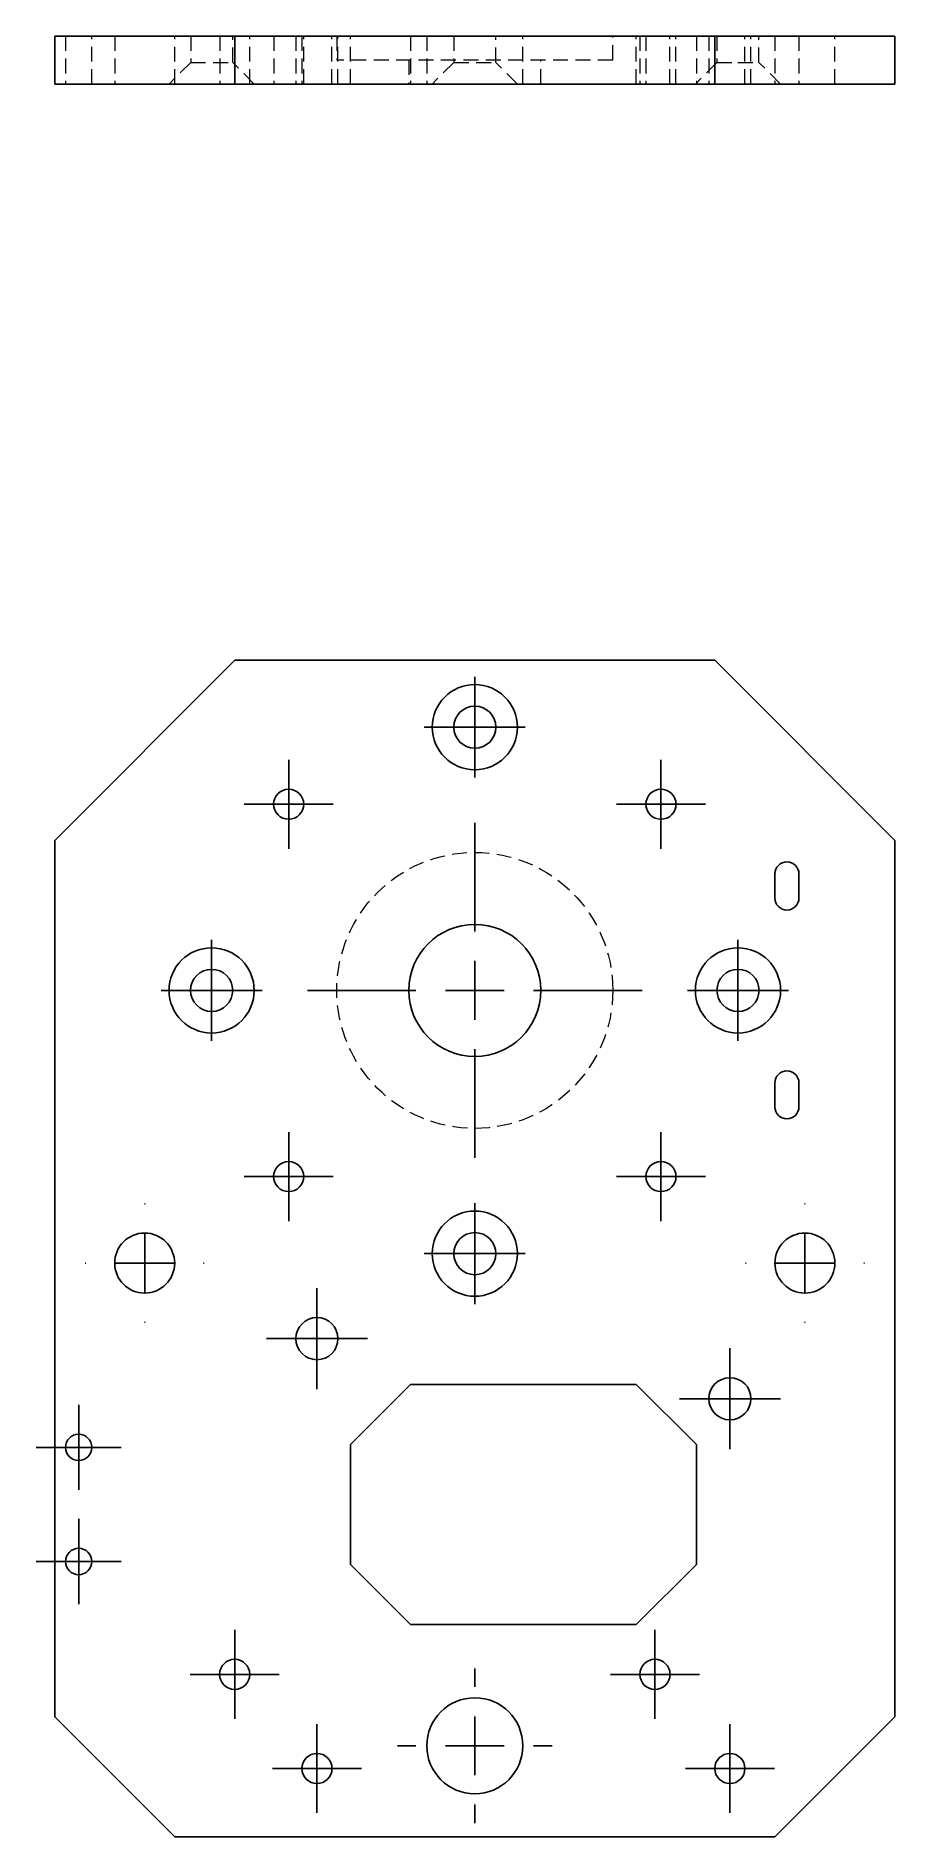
# Model space of a CAD drawing. Header units: millimetres. Extents: x 46 to 225, y 7 to 160.
# Drawn here: x 45.7 to 118.7, y 7 to 160 of the extents above.
import ezdxf

# ---------------------------------------------------------------- set-up
doc = ezdxf.new("R2010")
doc.units = ezdxf.units.MM
doc.linetypes.add('HIDDEN', pattern=[1.905, 1.27, -0.635])
doc.layers.add('10', color=7, linetype='Continuous')

# ---------------------------------------------------------------- blocks, each defined once
blk = doc.blocks.new('SW_CENTERMARKSYMBOL_0')
at = {"layer": '10', "color": 0}
for p, q in [((0, 5), (0, 14.23)), ((0, 0), (0, 2.5)), ((-5, 0), (-14.23, 0)), ((0, 0), (-2.5, 0)), ((0, 0), (0, -2.5)), ((0, 0), (2.5, 0)), ((5, 0), (14.23, 0)), ((0, -5), (0, -14.23))]:
    blk.add_line(p, q, dxfattribs=at)
blk = doc.blocks.new('SW_CENTERMARKSYMBOL_1')
at = {"layer": '10', "color": 0}
for p, q in [((0, 2.5), (0, 4.29)), ((0, 0), (0, 2.5)), ((-2.5, 0), (-4.29, 0)), ((0, 0), (-2.5, 0)), ((0, 0), (0, -2.5)), ((0, 0), (2.5, 0)), ((2.5, 0), (4.29, 0)), ((0, -2.5), (0, -4.29))]:
    blk.add_line(p, q, dxfattribs=at)
blk = doc.blocks.new('SW_CENTERMARKSYMBOL_2')
at = {"layer": '10', "color": 0}
for p, q in [((0, 2.5), (0, 4.29)), ((0, 0), (0, 2.5)), ((-2.5, 0), (-4.29, 0)), ((0, 0), (-2.5, 0)), ((0, 0), (0, -2.5)), ((0, 0), (2.5, 0)), ((2.5, 0), (4.29, 0)), ((0, -2.5), (0, -4.29))]:
    blk.add_line(p, q, dxfattribs=at)
blk = doc.blocks.new('SW_CENTERMARKSYMBOL_3')
at = {"layer": '10', "color": 0}
for p, q in [((0, 2.5), (0, 4.29)), ((0, 0), (0, 2.5)), ((-2.5, 0), (-4.29, 0)), ((0, 0), (-2.5, 0)), ((0, 0), (0, -2.5)), ((0, 0), (2.5, 0)), ((2.5, 0), (4.29, 0)), ((0, -2.5), (0, -4.29))]:
    blk.add_line(p, q, dxfattribs=at)
blk = doc.blocks.new('SW_CENTERMARKSYMBOL_4')
at = {"layer": '10', "color": 0}
for p, q in [((0, 2.5), (0, 4.29)), ((0, 0), (0, 2.5)), ((-2.5, 0), (-4.29, 0)), ((0, 0), (-2.5, 0)), ((0, 0), (0, -2.5)), ((0, 0), (2.5, 0)), ((2.5, 0), (4.29, 0)), ((0, -2.5), (0, -4.29))]:
    blk.add_line(p, q, dxfattribs=at)
blk = doc.blocks.new('SW_CENTERMARKSYMBOL_5')
at = {"layer": '10', "color": 0}
for p, q in [((0, 2.5), (0, 3.78)), ((0, 0), (0, 2.5)), ((-2.5, 0), (-3.78, 0)), ((0, 0), (-2.5, 0)), ((0, 0), (0, -2.5)), ((0, 0), (2.5, 0)), ((2.5, 0), (3.78, 0)), ((0, -2.5), (0, -3.78))]:
    blk.add_line(p, q, dxfattribs=at)
blk = doc.blocks.new('SW_CENTERMARKSYMBOL_6')
at = {"layer": '10', "color": 0}
for p, q in [((0, 2.5), (0, 3.78)), ((0, 0), (0, 2.5)), ((-2.5, 0), (-3.78, 0)), ((0, 0), (-2.5, 0)), ((0, 0), (0, -2.5)), ((0, 0), (2.5, 0)), ((2.5, 0), (3.78, 0)), ((0, -2.5), (0, -3.78))]:
    blk.add_line(p, q, dxfattribs=at)
blk = doc.blocks.new('SW_CENTERMARKSYMBOL_7')
at = {"layer": '10', "color": 0}
for p, q in [((0, 2.5), (0, 3.78)), ((0, 0), (0, 2.5)), ((-2.5, 0), (-3.78, 0)), ((0, 0), (-2.5, 0)), ((0, 0), (0, -2.5)), ((0, 0), (2.5, 0)), ((2.5, 0), (3.78, 0)), ((0, -2.5), (0, -3.78))]:
    blk.add_line(p, q, dxfattribs=at)
blk = doc.blocks.new('SW_CENTERMARKSYMBOL_8')
at = {"layer": '10', "color": 0}
for p, q in [((0, 2.5), (0, 3.78)), ((0, 0), (0, 2.5)), ((-2.5, 0), (-3.78, 0)), ((0, 0), (-2.5, 0)), ((0, 0), (0, -2.5)), ((0, 0), (2.5, 0)), ((2.5, 0), (3.78, 0)), ((0, -2.5), (0, -3.78))]:
    blk.add_line(p, q, dxfattribs=at)
blk = doc.blocks.new('SW_CENTERMARKSYMBOL_9')
at = {"layer": '10', "color": 0}
for p, q in [((0, 5), (0, 6.58)), ((0, 0), (0, 2.5)), ((-5, 0), (-6.58, 0)), ((0, 0), (-2.5, 0)), ((0, 0), (0, -2.5)), ((0, 0), (2.5, 0)), ((5, 0), (6.58, 0)), ((0, -5), (0, -6.58))]:
    blk.add_line(p, q, dxfattribs=at)
blk = doc.blocks.new('SW_CENTERMARKSYMBOL_10')
at = {"layer": '10', "color": 0}
for p, q in [((0, 5), (0, 5.05)), ((0, 0), (0, 2.5)), ((-5, 0), (-5.05, 0)), ((0, 0), (-2.5, 0)), ((0, 0), (0, -2.5)), ((0, 0), (2.5, 0)), ((5, 0), (5.05, 0)), ((0, -5), (0, -5.05))]:
    blk.add_line(p, q, dxfattribs=at)
blk = doc.blocks.new('SW_CENTERMARKSYMBOL_11')
at = {"layer": '10', "color": 0}
for p, q in [((0, 5), (0, 5.05)), ((0, 0), (0, 2.5)), ((-5, 0), (-5.05, 0)), ((0, 0), (-2.5, 0)), ((0, 0), (0, -2.5)), ((0, 0), (2.5, 0)), ((5, 0), (5.05, 0)), ((0, -5), (0, -5.05))]:
    blk.add_line(p, q, dxfattribs=at)
blk = doc.blocks.new('SW_CENTERMARKSYMBOL_12')
at = {"layer": '10', "color": 0}
for p, q in [((0, 2.5), (0, 3.78)), ((0, 0), (0, 2.5)), ((-2.5, 0), (-3.78, 0)), ((0, 0), (-2.5, 0)), ((0, 0), (0, -2.5)), ((0, 0), (2.5, 0)), ((2.5, 0), (3.78, 0)), ((0, -2.5), (0, -3.78))]:
    blk.add_line(p, q, dxfattribs=at)
blk = doc.blocks.new('SW_CENTERMARKSYMBOL_13')
at = {"layer": '10', "color": 0}
for p, q in [((0, 2.5), (0, 3.78)), ((0, 0), (0, 2.5)), ((-2.5, 0), (-3.78, 0)), ((0, 0), (-2.5, 0)), ((0, 0), (0, -2.5)), ((0, 0), (2.5, 0)), ((2.5, 0), (3.78, 0)), ((0, -2.5), (0, -3.78))]:
    blk.add_line(p, q, dxfattribs=at)
blk = doc.blocks.new('SW_CENTERMARKSYMBOL_14')
at = {"layer": '10', "color": 0}
for p, q in [((0, 2.5), (0, 4.29)), ((0, 0), (0, 2.5)), ((-2.5, 0), (-4.29, 0)), ((0, 0), (-2.5, 0)), ((0, 0), (0, -2.5)), ((0, 0), (2.5, 0)), ((2.5, 0), (4.29, 0)), ((0, -2.5), (0, -4.29))]:
    blk.add_line(p, q, dxfattribs=at)
blk = doc.blocks.new('SW_CENTERMARKSYMBOL_15')
at = {"layer": '10', "color": 0}
for p, q in [((0, 2.5), (0, 4.29)), ((0, 0), (0, 2.5)), ((-2.5, 0), (-4.29, 0)), ((0, 0), (-2.5, 0)), ((0, 0), (0, -2.5)), ((0, 0), (2.5, 0)), ((2.5, 0), (4.29, 0)), ((0, -2.5), (0, -4.29))]:
    blk.add_line(p, q, dxfattribs=at)
blk = doc.blocks.new('SW_CENTERMARKSYMBOL_16')
at = {"layer": '10', "color": 0}
for p, q in [((0, 2.5), (0, 3.78)), ((0, 0), (0, 2.5)), ((-2.5, 0), (-3.78, 0)), ((0, 0), (-2.5, 0)), ((0, 0), (0, -2.5)), ((0, 0), (2.5, 0)), ((2.5, 0), (3.78, 0)), ((0, -2.5), (0, -3.78))]:
    blk.add_line(p, q, dxfattribs=at)
blk = doc.blocks.new('SW_CENTERMARKSYMBOL_17')
at = {"layer": '10', "color": 0}
for p, q in [((0, 2.5), (0, 3.78)), ((0, 0), (0, 2.5)), ((-2.5, 0), (-3.78, 0)), ((0, 0), (-2.5, 0)), ((0, 0), (0, -2.5)), ((0, 0), (2.5, 0)), ((2.5, 0), (3.78, 0)), ((0, -2.5), (0, -3.78))]:
    blk.add_line(p, q, dxfattribs=at)
blk = doc.blocks.new('SW_CENTERMARKSYMBOL_18')
at = {"layer": '10', "color": 0}
for p, q in [((0, 2.5), (0, 3.62)), ((0, 0), (0, 2.5)), ((-2.5, 0), (-3.62, 0)), ((0, 0), (-2.5, 0)), ((0, 0), (0, -2.5)), ((0, 0), (2.5, 0)), ((2.5, 0), (3.62, 0)), ((0, -2.5), (0, -3.62))]:
    blk.add_line(p, q, dxfattribs=at)
blk = doc.blocks.new('SW_CENTERMARKSYMBOL_19')
at = {"layer": '10', "color": 0}
for p, q in [((0, 2.5), (0, 3.62)), ((0, 0), (0, 2.5)), ((-2.5, 0), (-3.62, 0)), ((0, 0), (-2.5, 0)), ((0, 0), (0, -2.5)), ((0, 0), (2.5, 0)), ((2.5, 0), (3.62, 0)), ((0, -2.5), (0, -3.62))]:
    blk.add_line(p, q, dxfattribs=at)

msp = doc.modelspace()

# ---------------------------------------------------------------- linework, layer by layer
at = {"color": 7, "linetype": 'Continuous', "lineweight": 25}
for p, q in [((47.29, 160.04), (47.29, 155.96)), ((62.59, 160.04), (47.29, 160.04)), ((62.59, 155.96), (62.59, 160.04)), ((62.59, 160.04), (103.41, 160.04)), ((103.41, 160.04), (103.41, 155.96)), ((118.71, 160.04), (103.41, 160.04)), ((118.71, 155.96), (118.71, 160.04)), ((47.29, 155.96), (62.59, 155.96)), ((103.41, 155.96), (62.59, 155.96)), ((103.41, 155.96), (118.71, 155.96)), ((47.29, 91.69), (62.59, 107)), ((103.41, 107), (62.59, 107)), ((103.41, 107), (118.71, 91.69)), ((47.29, 91.69), (47.29, 17.2)), ((118.71, 17.2), (118.71, 91.69)), ((108.51, 86.79), (108.51, 88.84)), ((110.55, 88.84), (110.55, 86.79)), ((108.51, 69.04), (108.51, 71.08)), ((110.55, 71.08), (110.55, 69.04)), ((77.54, 45.46), (72.44, 40.36)), ((77.54, 45.46), (96.72, 45.46)), ((101.83, 40.36), (96.72, 45.46)), ((72.44, 30.16), (72.44, 40.36)), ((101.83, 40.36), (101.83, 30.16)), ((72.44, 30.16), (77.54, 25.06)), ((96.72, 25.06), (101.83, 30.16)), ((96.72, 25.06), (77.54, 25.06)), ((57.49, 7), (47.29, 17.2)), ((118.71, 17.2), (108.51, 7)), ((57.49, 7), (108.51, 7))]:
    msp.add_line(p, q, dxfattribs=at)
at = {"color": 7, "linetype": 'HIDDEN', "lineweight": 18}
for p, q in [((48.2, 160.04), (48.2, 155.96)), ((50.45, 155.96), (50.45, 160.04)), ((52.39, 160.04), (52.39, 155.96)), ((57.49, 155.96), (57.49, 160.04)), ((58.85, 160.04), (58.85, 157.8)), ((61.32, 160.04), (61.32, 155.96)), ((62.42, 157.8), (62.42, 160.04)), ((63.87, 155.96), (63.87, 160.04)), ((65.91, 160.04), (65.91, 155.96)), ((67.8, 160.04), (67.8, 155.96)), ((68.31, 160.04), (68.31, 155.96)), ((68.46, 155.96), (68.46, 160.04)), ((70.86, 155.96), (70.86, 160.04)), ((71.27, 160.04), (71.27, 158)), ((71.37, 155.96), (71.37, 160.04)), ((72.44, 155.96), (72.44, 160.04)), ((77.54, 160.04), (77.54, 155.96)), ((78.92, 160.04), (78.92, 155.96)), ((81.21, 160.04), (81.21, 157.8)), ((84.79, 157.8), (84.79, 160.04)), ((87.08, 155.96), (87.08, 160.04)), ((94.73, 158), (94.73, 160.04)), ((96.72, 155.96), (96.72, 160.04)), ((97.03, 160.04), (97.03, 155.96)), ((97.54, 160.04), (97.54, 155.96)), ((99.58, 155.96), (99.58, 160.04)), ((100.09, 155.96), (100.09, 160.04)), ((101.83, 160.04), (101.83, 155.96)), ((102.9, 160.04), (102.9, 155.96)), ((103.58, 160.04), (103.58, 157.8)), ((105.96, 155.96), (105.96, 160.04)), ((106.47, 155.96), (106.47, 160.04)), ((107.15, 157.8), (107.15, 160.04)), ((108.51, 160.04), (108.51, 155.96)), ((110.55, 160.04), (110.55, 155.96)), ((113.61, 155.96), (113.61, 160.04)), ((58.85, 157.8), (57.01, 155.96)), ((58.85, 157.8), (62.42, 157.8)), ((64.25, 155.96), (62.42, 157.8)), ((94.73, 158), (71.27, 158)), ((77.39, 158), (77.39, 155.96)), ((81.21, 157.8), (79.38, 155.96)), ((81.21, 157.8), (84.79, 157.8)), ((86.62, 155.96), (84.79, 157.8)), ((88.61, 155.96), (88.61, 158)), ((103.58, 157.8), (101.75, 155.96)), ((103.58, 157.8), (105.37, 157.8)), ((105.37, 157.8), (107.15, 157.8)), ((108.99, 155.96), (107.15, 157.8))]:
    msp.add_line(p, q, dxfattribs=at)
at = {"color": 7, "linetype": 'Continuous', "lineweight": 25}
for centre, radius in [((83, 101.31), 3.62), ((83, 101.31), 1.79), ((67.18, 94.76), 1.28), ((98.82, 94.76), 1.28), ((83, 78.94), 5.61), ((60.63, 78.94), 3.62), ((105.37, 78.94), 3.62), ((60.63, 78.94), 1.79), ((105.37, 78.94), 1.79), ((67.18, 63.12), 1.28), ((98.82, 63.12), 1.28), ((83, 56.57), 3.62), ((54.94, 55.77), 2.55), ((83, 56.57), 1.79), ((111.06, 55.77), 2.55), ((69.58, 49.35), 1.79), ((104.68, 44.24), 1.79), ((49.33, 40.11), 1.12), ((49.33, 30.41), 1.12), ((62.59, 20.82), 1.28), ((98.31, 20.82), 1.28), ((83, 14.75), 4.08), ((69.58, 12.82), 1.28), ((104.68, 12.82), 1.28)]:
    msp.add_circle(centre, radius, dxfattribs=at)
at = {"color": 7, "linetype": 'HIDDEN', "lineweight": 18}
msp.add_circle((83, 78.94), 11.73, dxfattribs=at)
at = {"color": 7, "linetype": 'Continuous', "lineweight": 25}
for centre, start, end in [((109.53, 88.84), 0, 180), ((109.53, 86.79), 180, 0), ((109.53, 71.08), 0, 180), ((109.53, 69.04), 180, 0)]:
    msp.add_arc(centre, 1.02, start, end, dxfattribs=at)

# ---------------------------------------------------------------- block references
at = {"layer": '10'}
for name, p in [('SW_CENTERMARKSYMBOL_1', (83, 101.31)), ('SW_CENTERMARKSYMBOL_5', (67.18, 94.76)), ('SW_CENTERMARKSYMBOL_6', (98.82, 94.76)), ('SW_CENTERMARKSYMBOL_0', (83, 78.94)), ('SW_CENTERMARKSYMBOL_4', (60.63, 78.94)), ('SW_CENTERMARKSYMBOL_2', (105.37, 78.94)), ('SW_CENTERMARKSYMBOL_8', (67.18, 63.12)), ('SW_CENTERMARKSYMBOL_7', (98.82, 63.12)), ('SW_CENTERMARKSYMBOL_11', (54.94, 55.77)), ('SW_CENTERMARKSYMBOL_3', (83, 56.57)), ('SW_CENTERMARKSYMBOL_10', (111.06, 55.77)), ('SW_CENTERMARKSYMBOL_15', (69.58, 49.35)), ('SW_CENTERMARKSYMBOL_14', (104.68, 44.24)), ('SW_CENTERMARKSYMBOL_18', (49.33, 40.11)), ('SW_CENTERMARKSYMBOL_19', (49.33, 30.41)), ('SW_CENTERMARKSYMBOL_13', (62.59, 20.82)), ('SW_CENTERMARKSYMBOL_12', (98.31, 20.82)), ('SW_CENTERMARKSYMBOL_9', (83, 14.75)), ('SW_CENTERMARKSYMBOL_16', (69.58, 12.82)), ('SW_CENTERMARKSYMBOL_17', (104.68, 12.82))]:
    msp.add_blockref(name, p, dxfattribs=at)

doc.saveas('drawing.dxf')
